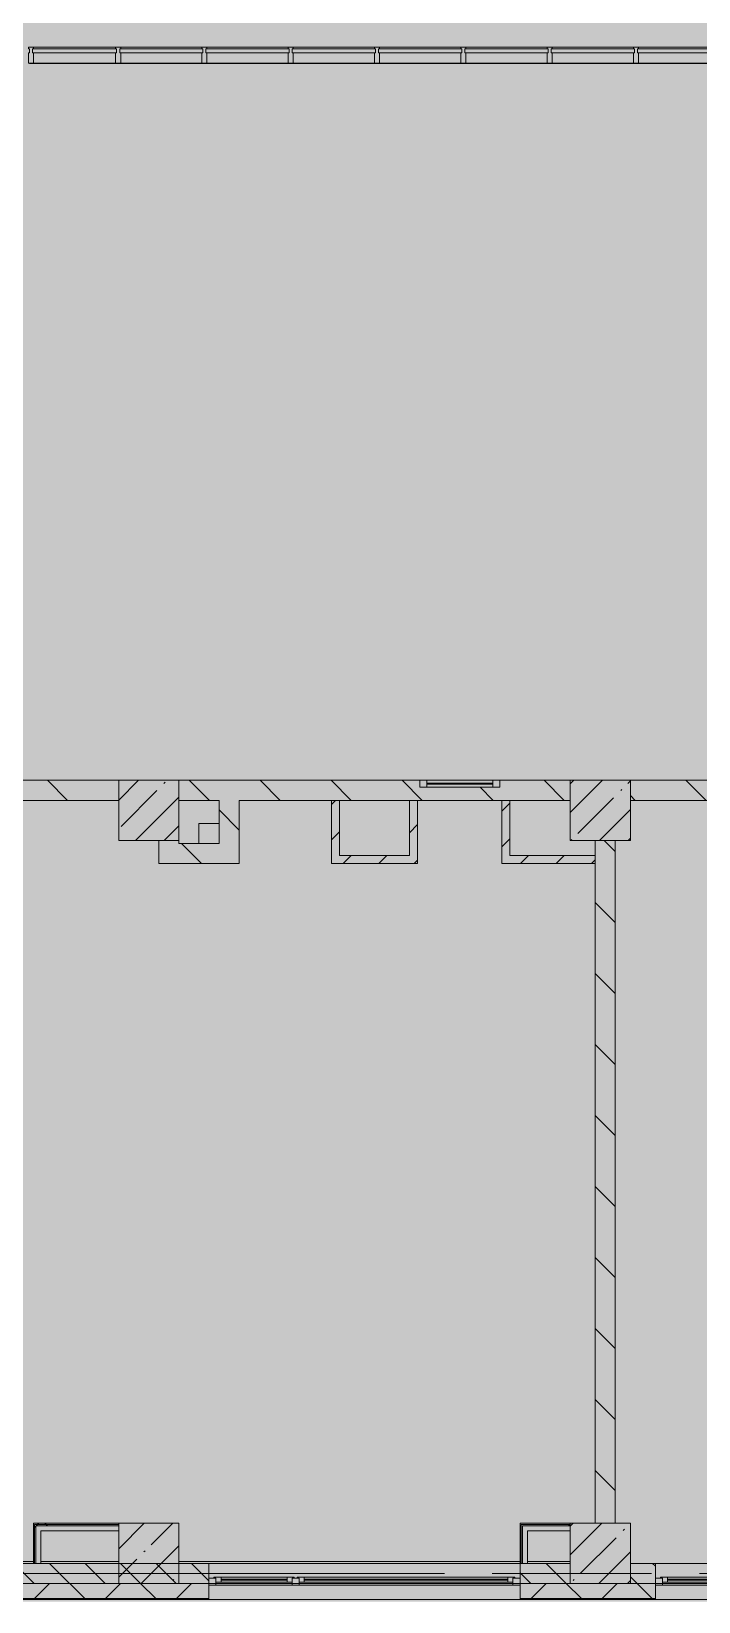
# Model space of a CAD drawing. Header units: millimetres. Extents: x -2911 to 185427, y -8553 to 29000.
# Drawn here: x 65207 to 71858, y -280 to 15358 of the extents above; entities that cross this region are included whole.
import ezdxf

# ---------------------------------------------------------------- set-up
doc = ezdxf.new("R2010")
doc.units = ezdxf.units.MM
doc.linetypes.add('Осевая', pattern=[3175, 635, -476.25, 1587.5, -476.25])
doc.layers.add('A-DETL-GENF-3', color=7, linetype='Continuous', lineweight=9, true_color=0xc0c0c0, transparency=0.4)
for name, color, linetype, lineweight, true_color in [('A-FLOR-1', 7, 'Continuous', 5, 0xb7b7b7), ('A-GLAZ-3', 7, 'Continuous', 5, 0x737373), ('A-GLAZ-CURT-2', 7, 'Continuous', 5, 0x737373), ('A-GLAZ-CWMG-2', 7, 'Continuous', 5, 0x737373), ('A-WALL-4', 7, 'Continuous', 9, 0x737373), ('A-WALL-5', 7, 'Continuous', 5, 0x737373), ('I-WALL-2', 7, 'Continuous', 9, 0xe7e7e7), ('I-WALL-4', 7, 'Continuous', 5, 0x737373), ('S-COLS-1', 7, 'Continuous', 5, 0x737373)]:
    doc.layers.add(name, color=color, linetype=linetype, lineweight=lineweight, true_color=true_color)
for name, color, linetype, lineweight in [('A-GLAZ-CURT-3', 7, 'Continuous', 5), ('A-WALL-3', 7, 'Continuous', 5), ('I-WALL-3', 7, 'Continuous', 5), ('S-COLS-2', 7, 'Continuous', 5), ('Оси', 7, 'Continuous', 9), ('Оси-2', 7, 'Осевая', 9)]:
    doc.layers.add(name, color=color, linetype=linetype, lineweight=lineweight)
pattern_1 = [(135, (58417.4, 0), (-353.553, -353.553), [])]
pattern_2 = [(45, (58417.4, 0), (-176.7767, 176.7767), [])]
pattern_3 = [(45, (58417.4, 0), (-285.123, 285.123), []), (45, (58702.5, 0), (-285.123, 285.123), [504.031, -100.806, 16.764, -84.042])]
pattern_4 = [(135, (58417.4, 0), (-176.7767, -176.7767), [])]
pattern_5 = [(45, (58417.4, 0), (-530.33, 530.33), []), (135, (58417.4, 0), (-530.33, -530.33), [])]

# ---------------------------------------------------------------- blocks, each defined once
blk = doc.blocks.new('120_Окно_СКБ_2Ст - 120_Окно_СКБ_2Ст 3100х2500 _мал_створка слева_ 2-22446355-2_9_1_птичка')
at = {"layer": 'A-GLAZ-3'}
for p, q in [((-1550, -127), (-1550, -57)), ((-1550, -57), (-1480, -57)), ((1550, -57), (-1550, -57)), ((-1480, -127), (-1550, -127)), ((-1550, -127), (-1500, -127)), ((-1480, -127), (-1500, -127)), ((-1500, -127), (-1500, -137)), ((-1500, -137), (670, -137)), ((670, -137), (-1500, -137)), ((-1480, -57), (-1480, -127)), ((650, -87), (-1480, -87)), ((-1480, -87), (-1480, -127)), ((-1430, -137), (-1430, -87)), ((-1430, -107), (600, -107)), ((600, -117), (-1430, -117)), ((600, -137), (600, -87)), ((650, -127), (650, -57)), ((650, -57), (720, -57)), ((650, -127), (650, -87)), ((720, -127), (650, -127)), ((670, -127), (650, -127)), ((670, -127), (700, -127)), ((670, -137), (670, -127)), ((720, -127), (700, -127)), ((700, -127), (700, -137)), ((700, -137), (1500, -137)), ((1500, -137), (700, -137)), ((720, -57), (720, -127)), ((1480, -87), (720, -87)), ((720, -87), (720, -127)), ((770, -137), (770, -87)), ((770, -107), (1430, -107)), ((1430, -117), (770, -117)), ((1430, -137), (1430, -87)), ((1480, -127), (1480, -57)), ((1480, -57), (1550, -57)), ((1480, -127), (1480, -87)), ((1550, -127), (1480, -127)), ((1500, -127), (1480, -127)), ((1500, -127), (1550, -127)), ((1500, -137), (1500, -127)), ((1550, -57), (1550, -127))]:
    blk.add_line(p, q, dxfattribs=at)
blk = doc.blocks.new('BSC_Колонна _Прямоугольная - 600х600-V281-2_9_1_птичка')
at = {"layer": 'S-COLS-2'}
h = blk.add_hatch(dxfattribs=at)
h.set_pattern_fill('FP_206', color=256, style=0, pattern_type=2)
h.set_pattern_definition([(45, (-7960, -7600), (-285.123, 285.123), []), (45, (-7674.88, -7600), (-285.123, 285.123), [504.031, -100.806, 16.764, -84.042])])
h.paths.add_polyline_path([(-300, -300), (300, -300), (300, 300), (-300, 300), (-300, 150)])
at = {"layer": 'S-COLS-1'}
for p, q in [((300, 300), (-300, 300)), ((-300, 300), (-300, -300)), ((300, -300), (300, 300)), ((-300, -300), (300, -300))]:
    blk.add_line(p, q, dxfattribs=at)
blk = doc.blocks.new('BSC_Колонна _Прямоугольная - 600х600-20441433-2_9_1_птичка')
at = {"layer": 'S-COLS-2'}
h = blk.add_hatch(dxfattribs=at)
h.set_pattern_fill('FP_214', color=256, style=0, pattern_type=2)
h.set_pattern_definition([(45, (-12460, -7600), (-285.123, 285.123), []), (45, (-12174.88, -7600), (-285.123, 285.123), [504.031, -100.806, 16.764, -84.042])])
h.paths.add_polyline_path([(-300, -300), (300, -300), (300, 300), (-300, 300), (-300, 150)])
at = {"layer": 'S-COLS-1'}
for p, q in [((300, 300), (-300, 300)), ((-300, 300), (-300, -300)), ((300, -300), (300, 300)), ((-300, -300), (300, -300))]:
    blk.add_line(p, q, dxfattribs=at)
blk = doc.blocks.new('Системная панель - Стекло - 40мм-23997895-2_9_1_птичка')
at = {"layer": 'A-GLAZ-CURT-2'}
for p, q in [((420, 0), (-420, 0)), ((-420, 0), (-420, -40)), ((420, -40), (420, 0)), ((-420, -40), (420, -40))]:
    blk.add_line(p, q, dxfattribs=at)
blk = doc.blocks.new('Прямоугольный импост - Импост структурный с накладкой - 160мм-23771928-2_9_1_птичка')
at = {"layer": 'A-GLAZ-CWMG-2'}
for p, q in [((7630, 15200), (6810, 15200)), ((7630, 15043), (6810, 15043))]:
    blk.add_line(p, q, dxfattribs=at)
blk = doc.blocks.new('Прямоугольный импост - Импост структурный с накладкой - 160мм-23997897-2_9_1_птичка')
at = {"layer": 'A-GLAZ-CWMG-2'}
for p, q in [((0, 140), (-50, 140)), ((-50, 140), (-50, 40)), ((-50, 40), (-40, 40)), ((-40, 0), (-50, 0)), ((-50, 0), (-50, -17)), ((-40, 40), (-40, 0)), ((-10, 0), (-10, 40)), ((-10, 40), (0, 40)), ((0, 0), (-10, 0)), ((0, 40), (0, 140)), ((0, -17), (0, 0)), ((-50, -17), (0, -17))]:
    blk.add_line(p, q, dxfattribs=at)
blk = doc.blocks.new('Системная панель - Стекло - 40мм-23997898-2_9_1_птичка')
at = {"layer": 'A-GLAZ-CURT-3'}
h = blk.add_hatch(dxfattribs=at)
h.set_pattern_fill('FP_220', color=256, style=0, pattern_type=2)
h.set_pattern_definition([(45, (-13750.1, -14683), (-1414.21, 1414.21), [1000, -3000]), (45, (-14750.1, -15183), (-1414.21, 1414.21), [3000, -1000]), (45, (-12750.1, -15683), (-1414.21, 1414.21), [1000, -3000])])
h.paths.add_polyline_path([(420, -40), (420, 0), (-420, 0), (-420, -40)])
at = {"layer": 'A-GLAZ-CURT-2'}
for p, q in [((420, 0), (-420, 0)), ((-420, 0), (-420, -40)), ((-420, -40), (420, -40)), ((420, -40), (420, 0))]:
    blk.add_line(p, q, dxfattribs=at)
blk = doc.blocks.new('Прямоугольный импост - Импост структурный с накладкой - 160мм-23771920-2_9_1_птичка')
at = {"layer": 'A-GLAZ-CWMG-2'}
for p, q in [((13660, 15200), (12840, 15200)), ((13660, 15043), (12840, 15043))]:
    blk.add_line(p, q, dxfattribs=at)
blk = doc.blocks.new('Прямоугольный импост - Импост структурный с накладкой - 160мм-23997894-2_9_1_птичка')
at = {"layer": 'A-GLAZ-CWMG-2'}
for p, q in [((-25, 40), (-25, 140)), ((-25, 140), (25, 140)), ((-15, 40), (-25, 40)), ((-25, -17), (-25, 0)), ((-25, 0), (-15, 0)), ((-15, 0), (-15, 40)), ((15, 40), (15, 0)), ((25, 40), (15, 40)), ((15, 0), (25, 0)), ((25, 140), (25, 40)), ((25, 0), (25, -17)), ((25, -17), (-25, -17))]:
    blk.add_line(p, q, dxfattribs=at)
blk = doc.blocks.new('Системная панель - Стекло - 40мм-23997899-2_9_1_птичка')
at = {"layer": 'A-GLAZ-CURT-2'}
for p, q in [((415, 0), (-415, 0)), ((-415, 0), (-415, -40)), ((415, -40), (415, 0)), ((-415, -40), (415, -40))]:
    blk.add_line(p, q, dxfattribs=at)
blk = doc.blocks.new('Прямоугольный импост - Импост структурный с накладкой - 160мм-23771909-2_9_1_птичка')
at = {"layer": 'A-GLAZ-CWMG-2'}
for p, q in [((11930, 15200), (11120, 15200)), ((11930, 15043), (11120, 15043))]:
    blk.add_line(p, q, dxfattribs=at)
blk = doc.blocks.new('Системная панель - Стекло - 40мм-V297-2_9_1_птичка')
at = {"layer": 'A-GLAZ-CURT-2'}
for p, q in [((415, 0), (-415, 0)), ((-415, 0), (-415, -40)), ((415, -40), (415, 0)), ((-415, -40), (415, -40))]:
    blk.add_line(p, q, dxfattribs=at)
blk = doc.blocks.new('Системная панель - Стекло - 40мм-V298-2_9_1_птичка')
at = {"layer": 'A-GLAZ-CURT-2'}
for p, q in [((415, 0), (-415, 0)), ((-415, 0), (-415, -40)), ((415, -40), (415, 0)), ((-415, -40), (415, -40))]:
    blk.add_line(p, q, dxfattribs=at)
blk = doc.blocks.new('Системная панель - Стекло - 40мм-V299-2_9_1_птичка')
at = {"layer": 'A-GLAZ-CURT-3'}
h = blk.add_hatch(dxfattribs=at)
h.set_pattern_fill('FP_222', color=256, style=0, pattern_type=2)
h.set_pattern_definition([(45, (-8585, -14683), (-1414.21, 1414.21), [1000, -3000]), (45, (-9585, -15183), (-1414.21, 1414.21), [3000, -1000]), (45, (-7585, -15683), (-1414.21, 1414.21), [1000, -3000])])
h.paths.add_polyline_path([(415, -40), (415, 0), (-415, 0), (-415, -40), (47, -40)])
at = {"layer": 'A-GLAZ-CURT-2'}
for p, q in [((415, 0), (-415, 0)), ((-415, 0), (-415, -40)), ((415, -40), (415, 0)), ((-415, -40), (415, -40))]:
    blk.add_line(p, q, dxfattribs=at)
blk = doc.blocks.new('Системная панель - Стекло - 40мм-V300-2_9_1_птичка')
at = {"layer": 'A-GLAZ-CURT-2'}
for p, q in [((415, 0), (-415, 0)), ((-415, 0), (-415, -40)), ((415, -40), (415, 0)), ((-415, -40), (415, -40))]:
    blk.add_line(p, q, dxfattribs=at)
blk = doc.blocks.new('Системная панель - Стекло - 40мм-V301-2_9_1_птичка')
at = {"layer": 'A-GLAZ-CURT-2'}
for p, q in [((415, 0), (-415, 0)), ((-415, 0), (-415, -40)), ((415, -40), (415, 0)), ((-415, -40), (415, -40))]:
    blk.add_line(p, q, dxfattribs=at)
blk = doc.blocks.new('120_Окно_СКБ_1Ст - 120_Окно_СКБ_1Ст 400х800 EI30-24230873-2_9_1_птичка')
at = {"layer": 'A-GLAZ-3'}
for p, q in [((-400, 30), (-400, 100)), ((-400, 100), (-330, 100)), ((400, 100), (-400, 100)), ((-330, 30), (-400, 30)), ((-400, 30), (400, 30)), ((-330, 100), (-330, 30)), ((330, 70), (-330, 70)), ((330, 60), (-330, 60)), ((330, 30), (330, 100)), ((330, 100), (400, 100)), ((400, 30), (330, 30)), ((400, 100), (400, 30))]:
    blk.add_line(p, q, dxfattribs=at)

msp = doc.modelspace()

# ---------------------------------------------------------------- hatches: boundary and pattern name
at = {"layer": 'A-DETL-GENF-3'}
msp.add_hatch(color=256, dxfattribs=at).paths.add_polyline_path([(91592.4, -280), (97177.4, -280), (97177.4, 23777.7), (92277.4, 23777.7), (92277.4, 27350), (62269.4, 27350), (62269.4, 15358), (58149.4, 15358), (58149.4, -280), (90664.9, -280)])
at = {"layer": 'A-WALL-3'}
h = msp.add_hatch(dxfattribs=at)
h.set_pattern_fill('FP_130', color=256, style=0, pattern_type=2)
h.set_pattern_definition(pattern_4)
h.paths.add_polyline_path([(63047.4, -100), (66977.4, -100), (66977.4, 100), (63047.4, 100)])
h.paths.add_polyline_path([(70259.4, -100), (70577.4, -100), (70577.4, 100), (70077.4, 100), (70077.4, -100)])
h = msp.add_hatch(dxfattribs=at)
h.set_pattern_fill('FP_130', color=256, style=0, pattern_type=2)
h.set_pattern_definition(pattern_4)
h.paths.add_polyline_path([(74897, -100), (75077.4, -100), (75077.4, 100), (74527.4, 100), (74527.4, -100)])
h.paths.add_polyline_path([(71427.4, -100), (71427.4, 100), (71177.4, 100), (71177.4, -100), (71187, -100)])
h = msp.add_hatch(dxfattribs=at)
h.set_pattern_fill('FP_120', color=256, style=0, pattern_type=2)
h.set_pattern_definition([(45, (58417.4, 0), (-353.5534, 353.5534), []), (135, (58417.4, 0), (-353.5534, -353.5534), [])])
h.paths.add_polyline_path([(94307.4, -250), (94307.4, -100), (93187.4, -100), (93187.4, -250), (93911.2, -250)])
h.paths.add_polyline_path([(97177.4, -250), (97177.4, -100), (96407.4, -100), (96407.4, -250), (97171.3, -250)])
h.paths.add_polyline_path([(89273.6, -250), (89327.4, -250), (89327.4, -100), (87627.1, -100), (87627.1, -250), (88809.8, -250)])
h.paths.add_polyline_path([(91427.4, -250), (92287.4, -250), (92287.4, -100), (91427.4, -100)])
h.paths.add_polyline_path([(84636, -250), (84827.1, -250), (84827.1, -100), (83227.4, -100), (83227.4, -250), (84172.2, -250)])
h.paths.add_polyline_path([(77227.4, -250), (77227.4, -100), (76577.4, -100), (76577.4, -250), (76752.1, -250)])
h.paths.add_polyline_path([(80027.4, -250), (81127.4, -250), (81127.4, -100), (80027.4, -100)])
h.paths.add_polyline_path([(75360.8, -250), (75677.4, -250), (75677.4, -100), (74527.4, -100), (74527.4, -250), (74897, -250)])
h.paths.add_polyline_path([(71187, -250), (71427.4, -250), (71427.4, -100), (70077.4, -100), (70077.4, -250), (70259.4, -250)])
h.paths.add_polyline_path([(66549.4, -250), (66977.4, -250), (66977.4, -100), (63047.4, -100), (63047.4, -250), (65621.8, -250)])
h.paths.add_polyline_path([(62147.4, -250), (62147.4, -100), (58157.4, -100), (58157.4, -250), (61911.8, -250)])
at = {"layer": 'I-WALL-2'}
for points in [[(66077.4, 425), (66077.4, 475), (65252.4, 475), (65252.4, 425), (65621.8, 425)], [(70577.4, 425), (70577.4, 475), (70102.4, 475), (70102.4, 425), (70259.4, 425)], [(65302.4, 100), (65302.4, 425), (65252.4, 425), (65252.4, 100)], [(70152.4, 100), (70152.4, 425), (70102.4, 425), (70102.4, 100)]]:
    msp.add_hatch(color=256, dxfattribs=at).paths.add_polyline_path(points)
at = {"layer": 'I-WALL-3'}
h = msp.add_hatch(dxfattribs=at)
h.set_pattern_fill('FP_131', color=256, style=0, pattern_type=2)
h.set_pattern_definition(pattern_1)
h.paths.add_polyline_path([(68404.4, 7700), (70577.4, 7700), (70577.4, 7900), (69877.4, 7900), (69877.4, 7830), (69077.4, 7830), (69077.4, 7900), (66677.4, 7900), (66677.4, 7700), (67476.9, 7700)])
h.paths.add_polyline_path([(71187, 7700), (71977.3, 7700), (71977.3, 7900), (71177.4, 7900), (71177.4, 7700)])
h.paths.add_polyline_path([(64947.4, 7700), (66077.4, 7700), (66077.4, 7900), (64947.4, 7900), (64947.4, 7750.3)])
h.paths.add_polyline_path([(75077.4, 7700), (75077.4, 7900), (73417.3, 7900), (73417.3, 7700), (74577.4, 7700)])
h.paths.add_polyline_path([(62147.4, 7700), (62447.4, 7700), (62447.4, 7900), (62147.4, 7900), (62147.4, 7750.3)])
h = msp.add_hatch(dxfattribs=at)
h.set_pattern_fill('FP_131', color=256, style=0, pattern_type=2)
h.set_pattern_definition(pattern_1)
h.paths.add_polyline_path([(67277.4, 7070), (67277.4, 7700), (67077.4, 7700), (67077.4, 7070)])
h = msp.add_hatch(dxfattribs=at)
h.set_pattern_fill('FP_132', color=256, style=0, pattern_type=2)
h.set_pattern_definition(pattern_2)
h.paths.add_polyline_path([(68277.4, 7070), (68277.4, 7700), (68197.4, 7700), (68197.4, 7070)])
h = msp.add_hatch(dxfattribs=at)
h.set_pattern_fill('FP_132', color=256, style=0, pattern_type=2)
h.set_pattern_definition(pattern_2)
h.paths.add_polyline_path([(69057.4, 7150), (69057.4, 7700), (68977.4, 7700), (68977.4, 7150)])
h = msp.add_hatch(dxfattribs=at)
h.set_pattern_fill('FP_132', color=256, style=0, pattern_type=2)
h.set_pattern_definition(pattern_2)
h.paths.add_polyline_path([(69977.4, 7070), (69977.4, 7700), (69897.4, 7700), (69897.4, 7070)])
h = msp.add_hatch(dxfattribs=at)
h.set_pattern_fill('FP_131', color=256, style=0, pattern_type=2)
h.set_pattern_definition(pattern_1)
h.paths.add_polyline_path([(66549.4, 7070), (66677.4, 7070), (66677.4, 7300), (66477.4, 7300), (66477.4, 7070)])
h = msp.add_hatch(dxfattribs=at)
h.set_pattern_fill('FP_131', color=256, style=0, pattern_type=2)
h.set_pattern_definition(pattern_1)
h.paths.add_polyline_path([(67077.4, 7070), (67077.4, 7270), (66677.4, 7270), (66677.4, 7070)])
h = msp.add_hatch(dxfattribs=at)
h.set_pattern_fill('FP_131', color=256, style=0, pattern_type=2)
h.set_pattern_definition(pattern_1)
h.paths.add_polyline_path([(70827.4, 500), (71027.4, 500), (71027.4, 7300), (70827.4, 7300), (70827.4, 808.9)])
h = msp.add_hatch(dxfattribs=at)
h.set_pattern_fill('FP_132', color=256, style=0, pattern_type=2)
h.set_pattern_definition(pattern_2)
h.paths.add_polyline_path([(68277.4, 7070), (69057.4, 7070), (69057.4, 7150), (68277.4, 7150)])
h = msp.add_hatch(dxfattribs=at)
h.set_pattern_fill('FP_132', color=256, style=0, pattern_type=2)
h.set_pattern_definition(pattern_2)
h.paths.add_polyline_path([(70827.4, 7070), (70827.4, 7150), (69977.4, 7150), (69977.4, 7070), (70259.4, 7070)])
h = msp.add_hatch(dxfattribs=at)
h.set_pattern_fill('FP_224', color=256, style=0, pattern_type=2)
h.set_pattern_definition(pattern_5)
h.paths.add_polyline_path([(66077.4, 487.5), (66077.4, 500), (65227.4, 500), (65227.4, 487.5), (65621.8, 487.5)])
h = msp.add_hatch(dxfattribs=at)
h.set_pattern_fill('FP_224', color=256, style=0, pattern_type=2)
h.set_pattern_definition(pattern_5)
h.paths.add_polyline_path([(65239.9, 100), (65239.9, 487.5), (65227.4, 487.5), (65227.4, 100)])
h = msp.add_hatch(dxfattribs=at)
h.set_pattern_fill('FP_224', color=256, style=0, pattern_type=2)
h.set_pattern_definition(pattern_5)
h.paths.add_polyline_path([(66077.4, 475), (66077.4, 487.5), (65239.9, 487.5), (65239.9, 475), (65621.8, 475)])
h = msp.add_hatch(dxfattribs=at)
h.set_pattern_fill('FP_224', color=256, style=0, pattern_type=2)
h.set_pattern_definition(pattern_5)
h.paths.add_polyline_path([(65239.9, 100), (65252.4, 100), (65252.4, 475), (65239.9, 475), (65239.9, 230.5)])
h = msp.add_hatch(dxfattribs=at)
h.set_pattern_fill('FP_224', color=256, style=0, pattern_type=2)
h.set_pattern_definition(pattern_5)
h.paths.add_polyline_path([(70577.4, 487.5), (70577.4, 500), (70077.4, 500), (70077.4, 487.5), (70259.4, 487.5)])
h = msp.add_hatch(dxfattribs=at)
h.set_pattern_fill('FP_224', color=256, style=0, pattern_type=2)
h.set_pattern_definition(pattern_5)
h.paths.add_polyline_path([(70577.4, 475), (70577.4, 487.5), (70089.9, 487.5), (70089.9, 475), (70259.4, 475)])
at = {"layer": 'S-COLS-2'}
h = msp.add_hatch(dxfattribs=at)
h.set_pattern_fill('FP_128', color=256, style=0, pattern_type=2)
h.set_pattern_definition(pattern_3)
h.paths.add_polyline_path([(66677.4, -100), (66677.4, 500), (66077.4, 500), (66077.4, -100), (66549.4, -100)])
h = msp.add_hatch(dxfattribs=at)
h.set_pattern_fill('FP_128', color=256, style=0, pattern_type=2)
h.set_pattern_definition(pattern_3)
h.paths.add_polyline_path([(70577.4, -100), (71177.4, -100), (71177.4, 500), (70577.4, 500), (70577.4, 230.5)])

# ---------------------------------------------------------------- linework, layer by layer
at = {"layer": 'A-FLOR-1'}
for p, q in [((72127.4, 15040), (65187.4, 15040)), ((66877.4, 7470), (67077.4, 7470)), ((66877.4, 7270), (66877.4, 7470))]:
    msp.add_line(p, q, dxfattribs=at)
at = {"layer": 'A-WALL-4'}
for p, q in [((69057.4, 7700), (68977.4, 7700)), ((70827.4, 7070), (70827.4, 7150)), ((65239.9, 487.5), (66077.4, 487.5)), ((65239.9, 100), (65239.9, 487.5)), ((65252.4, 475), (66077.4, 475)), ((65252.4, 100), (65252.4, 475)), ((70089.9, 487.5), (70577.4, 487.5)), ((70089.9, 100), (70089.9, 487.5)), ((70102.4, 475), (70577.4, 475)), ((70102.4, 100), (70102.4, 475)), ((63047.4, -100), (66977.4, -100)), ((70077.4, -100), (70577.4, -100)), ((71177.4, -100), (71427.4, -100)), ((63047.4, -250), (66977.4, -250)), ((63047.4, -253), (66977.4, -253)), ((70077.4, -250), (71427.4, -250)), ((70077.4, -253), (71427.4, -253))]:
    msp.add_line(p, q, dxfattribs=at)
at = {"layer": 'A-WALL-5'}
for p, q in [((70577.4, 100), (62147.4, 100)), ((66977.4, -258), (66977.4, 100)), ((70077.4, 100), (70077.4, -258)), ((70577.4, -100), (70577.4, 100)), ((71177.4, 100), (71177.4, -100)), ((71177.4, 100), (75077.4, 100)), ((71427.4, -258), (71427.4, 100)), ((70577.4, -100), (75677.4, -100)), ((58155.2, -258), (76577.4, -258))]:
    msp.add_line(p, q, dxfattribs=at)
at = {"layer": 'I-WALL-4'}
for p, q in [((66077.4, 7900), (64947.4, 7900)), ((69077.4, 7900), (66677.4, 7900)), ((70577.4, 7900), (69877.4, 7900)), ((71977.3, 7900), (71177.4, 7900)), ((66077.4, 7700), (62147.4, 7700)), ((66677.4, 7700), (67077.4, 7700)), ((67077.4, 7700), (67077.4, 7270)), ((67277.4, 7700), (68977.4, 7700)), ((67277.4, 7070), (67277.4, 7700)), ((68197.4, 7700), (68197.4, 7070)), ((68277.4, 7150), (68277.4, 7700)), ((68977.4, 7700), (68977.4, 7150)), ((69057.4, 7700), (70577.4, 7700)), ((69057.4, 7070), (69057.4, 7700)), ((69897.4, 7700), (69897.4, 7070)), ((69977.4, 7150), (69977.4, 7700)), ((74497.4, 7700), (71177.4, 7700)), ((66477.4, 7300), (66477.4, 7070)), ((66677.4, 7270), (66677.4, 7300)), ((67077.4, 7270), (66677.4, 7270)), ((70827.4, 7300), (70827.4, 7150)), ((71027.4, 500), (71027.4, 7300)), ((66477.4, 7070), (67277.4, 7070)), ((68197.4, 7070), (69057.4, 7070)), ((68977.4, 7150), (68277.4, 7150)), ((69897.4, 7070), (70827.4, 7070)), ((70827.4, 7150), (69977.4, 7150)), ((70827.4, 7070), (70827.4, 500)), ((66077.4, 500), (65227.4, 500)), ((65227.4, 500), (65227.4, 100)), ((66077.4, 425), (66077.4, 500)), ((70577.4, 500), (70077.4, 500)), ((70077.4, 500), (70077.4, 100)), ((70577.4, 425), (70577.4, 500)), ((70827.4, 500), (71027.4, 500)), ((65302.4, 425), (66077.4, 425)), ((65302.4, 100), (65302.4, 425)), ((70152.4, 425), (70577.4, 425)), ((70152.4, 100), (70152.4, 425)), ((62147.4, 120), (65227.4, 120)), ((65302.4, 120), (66077.4, 120)), ((66677.4, 120), (70077.4, 120)), ((70152.4, 120), (70577.4, 120)), ((70077.4, -100), (66977.4, -100))]:
    msp.add_line(p, q, dxfattribs=at)
at = {"layer": 'S-COLS-1'}
for p, q in [((66677.4, 500), (66077.4, 500)), ((66077.4, 500), (66077.4, -100)), ((66677.4, -100), (66677.4, 500)), ((71177.4, 500), (70577.4, 500)), ((70577.4, 500), (70577.4, -100)), ((71177.4, -100), (71177.4, 500)), ((66077.4, -100), (66677.4, -100)), ((70577.4, -100), (71177.4, -100))]:
    msp.add_line(p, q, dxfattribs=at)
at = {"layer": 'Оси'}
msp.add_line((56189.8, 0), (68689.8, 0), dxfattribs=at)
at = {"layer": 'Оси-2'}
msp.add_line((68689.8, 0), (84407.4, 0), dxfattribs=at)

# ---------------------------------------------------------------- block references
at = {"layer": 'A-GLAZ-3'}
msp.add_blockref('120_Окно_СКБ_1Ст - 120_Окно_СКБ_1Ст 400х800 EI30-24230873-2_9_1_птичка', (69477.4, 7800), dxfattribs=at)
at = {"layer": 'A-GLAZ-3', "rotation": 180}
for p in [(68527.4, -175), (72977.4, -175)]:
    msp.add_blockref('120_Окно_СКБ_2Ст - 120_Окно_СКБ_2Ст 3100х2500 _мал_створка слева_ 2-22446355-2_9_1_птичка', p, dxfattribs=at)
at = {"layer": 'A-GLAZ-CURT-2'}
for name, p in [('Системная панель - Стекло - 40мм-23997895-2_9_1_птичка', (65637.4, 15183)), ('Системная панель - Стекло - 40мм-V299-2_9_1_птичка', (66502.4, 15183)), ('Системная панель - Стекло - 40мм-V297-2_9_1_птичка', (67362.4, 15183)), ('Системная панель - Стекло - 40мм-V298-2_9_1_птичка', (68222.4, 15183)), ('Системная панель - Стекло - 40мм-V301-2_9_1_птичка', (69082.4, 15183)), ('Системная панель - Стекло - 40мм-23997899-2_9_1_птичка', (69942.4, 15183)), ('Системная панель - Стекло - 40мм-V300-2_9_1_птичка', (70802.4, 15183)), ('Системная панель - Стекло - 40мм-23997898-2_9_1_птичка', (71667.5, 15183))]:
    msp.add_blockref(name, p, dxfattribs=at)
at = {"layer": 'A-GLAZ-CWMG-2', "rotation": 180}
msp.add_blockref('Прямоугольный импост - Импост структурный с накладкой - 160мм-23997897-2_9_1_птичка', (65177.4, 15183), dxfattribs=at)
at = {"layer": 'A-GLAZ-CWMG-2'}
for name, p in [('Прямоугольный импост - Импост структурный с накладкой - 160мм-23771928-2_9_1_птичка', (58417.4, 0)), ('Прямоугольный импост - Импост структурный с накладкой - 160мм-23771909-2_9_1_птичка', (54977.4, 0)), ('Прямоугольный импост - Импост структурный с накладкой - 160мм-23771909-2_9_1_птичка', (55837.4, 0)), ('Прямоугольный импост - Импост структурный с накладкой - 160мм-23771909-2_9_1_птичка', (56697.4, 0)), ('Прямоугольный импост - Импост структурный с накладкой - 160мм-23771909-2_9_1_птичка', (57557.4, 0)), ('Прямоугольный импост - Импост структурный с накладкой - 160мм-23771909-2_9_1_птичка', (58417.4, 0)), ('Прямоугольный импост - Импост структурный с накладкой - 160мм-23771909-2_9_1_птичка', (59277.4, 0)), ('Прямоугольный импост - Импост структурный с накладкой - 160мм-23771920-2_9_1_птичка', (58417.4, 0))]:
    msp.add_blockref(name, p, dxfattribs=at)
at = {"layer": 'A-GLAZ-CWMG-2', "extrusion": (0, 0, -1), "rotation": 180}
for p in [(-66072.4, 15183), (-66932.4, 15183), (-67792.4, 15183), (-68652.4, 15183), (-69512.4, 15183), (-70372.4, 15183), (-71232.4, 15183)]:
    msp.add_blockref('Прямоугольный импост - Импост структурный с накладкой - 160мм-23997894-2_9_1_птичка', p, dxfattribs=at)
at = {"layer": 'S-COLS-1'}
for name, p in [('BSC_Колонна _Прямоугольная - 600х600-V281-2_9_1_птичка', (66377.4, 7600)), ('BSC_Колонна _Прямоугольная - 600х600-20441433-2_9_1_птичка', (70877.4, 7600))]:
    msp.add_blockref(name, p, dxfattribs=at)

doc.saveas('drawing.dxf')
